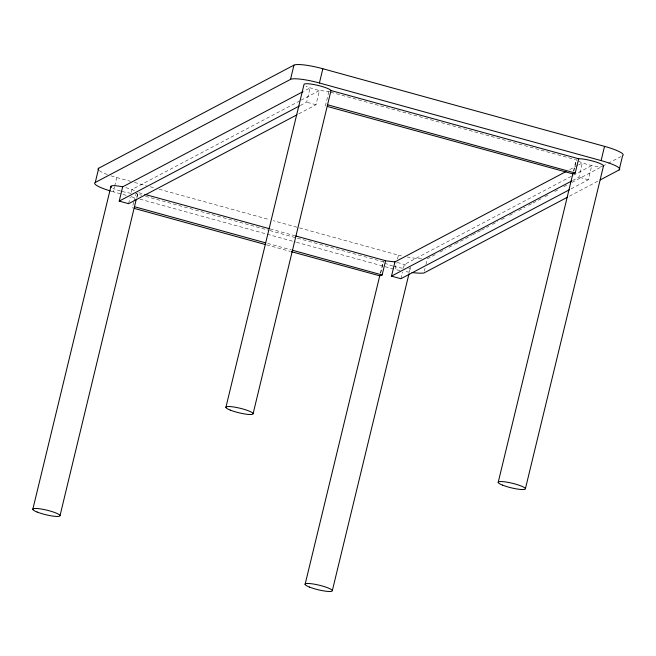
<?xml version="1.0" encoding="UTF-8"?>
<svg xmlns="http://www.w3.org/2000/svg" width="656" height="656" viewBox="0 0 656 656"><rect width="100%" height="100%" fill="white"/><g stroke="black" fill="none" stroke-linecap="round" stroke-linejoin="round"><path stroke-width="0.49" stroke-dasharray="3.28 2.46" d="M126.116 195.324L113.308 191.798L114.456 187.05M114.693 186.099L116.76 177.555A24.764 4.133 13.6 0 1 110.864 175.783M128.609 203.688L130.216 197.046M131.364 192.298L132.053 189.445L300.44 100.548M133.668 202.163L132.291 207.862L133.102 207.854M133.898 201.212L135.505 194.57M136.76 197.218L137.908 192.47M136.989 197.513L138.137 192.774L135.735 193.618L141.655 195.25M300.284 105.509L306.623 102.164L310.067 87.92L303.728 91.266M298.808 113.832L316.012 104.755L319.456 90.512L301.35 100.073M328.82 91.676L325.376 105.919L326.188 105.911M380.431 272.962L383.186 261.564L383.776 262.326M380.66 273.257L383.424 261.867L269.936 230.6M399.955 270.502A33.44 5.576 13.6 0 1 394.994 269.411L396.601 262.769M397.52 258.972L398.438 255.168L273.355 220.703M400.906 278.718L402.513 272.068M403.432 268.271L404.35 264.475L572.737 175.578M409.467 271.773L410.426 267.796M424.35 271.117L425.039 268.271M425.957 264.475L427.335 258.776L436.379 254.003M573.524 171.019L576.28 159.629M573.754 171.314L576.509 159.925L576.862 160.384M572.573 180.539L578.912 177.194L582.356 162.95L578.74 164.861M571.105 188.862L588.301 179.777L591.753 165.533L573.639 175.095M569.687 169.642L577.829 165.337M439.996 252.093L445.416 249.231M449.032 247.32L454.46 244.458M455.362 243.983L471.631 235.389M472.533 234.914L480.676 230.617M481.578 230.141L488.81 226.32M492.426 224.418L497.847 221.548M501.463 219.645L505.981 217.259M509.597 215.348L515.026 212.478M518.642 210.576L524.964 207.23M528.58 205.32L532.196 203.417M533.107 202.934L541.241 198.645M544.857 196.734L549.375 194.348M554.796 191.486L558.412 189.576M563.84 186.714L568.358 184.328M571.975 182.417L601.806 166.665M602.708 166.189L607.226 163.803M608.137 163.328L620.789 156.645M569.433 196.177L598.362 180.908M329.632 91.668L318.078 90.225L308.304 87.289A14.014 2.337 13.6 0 1 306.04 86.272M316.012 104.755L306.623 102.164M588.301 179.777L578.912 177.194M125.813 187.591L135.316 190.757M397.224 262.392L406.105 265.106A14.014 2.337 13.6 0 1 407.696 265.795M330.796 92.225L575.517 159.654M116.76 177.555L130.544 181.359M134.488 182.442L146.304 185.697M150.24 186.78L155.169 188.141M159.105 189.223L269.419 219.621M138.892 192.741L144.812 194.373M270.133 228.911L294.806 235.701M145.599 196.341L268.952 230.322M131.036 196.685L135.964 198.038M139.9 199.129L295.52 242.007M296.504 242.277L394.994 269.411M267.673 243.417L291.362 249.944M266.492 244.836L290.173 251.363M578.338 161.302L586.833 164.361L593.877 165.976A14.014 2.337 13.6 0 0 601.929 166.698M421.619 258.858A33.44 5.576 13.6 0 1 407.286 257.021M401.423 255.84A33.44 5.576 13.6 0 1 398.438 255.168M107.346 174.553A24.764 4.133 13.6 0 1 99.138 170.527M113.308 191.798A24.764 4.133 13.6 0 1 111.036 191.15M409.393 272.183A33.44 5.576 13.6 0 1 403.842 271.264M130.97 193.282A14.014 2.337 13.6 0 1 121.45 191.273M120.589 191.035A14.014 2.337 13.6 0 1 112.955 188.215M409.844 267.041A14.014 2.337 13.6 0 1 408.844 268.632M402.456 268.197A14.014 2.337 13.6 0 1 393.739 266.303M392.887 266.057A14.014 2.337 13.6 0 1 385.252 263.245"/><path stroke-width="0.98" d="M110.29 190.929A24.764 4.133 13.6 0 1 95.259 182.466L98.703 168.223L293.962 65.141A24.764 4.133 13.6 0 1 322.859 68.741L604.545 146.362A24.764 4.133 13.6 0 1 623.102 155.259M32.8 509.343L110.897 186.542M296.996 114.792L128.609 203.688L119.22 201.105L122.664 186.862L302.818 91.75M60.04 515.575L136.3 199.121M95.259 182.466L290.518 79.384L293.962 65.141M225.885 407.401L303.982 84.599A14.014 2.337 13.6 0 1 315.356 84.821A14.014 2.337 13.6 0 1 330.632 90.077L331.223 90.831M290.518 79.384A24.764 4.133 13.6 0 1 319.415 82.984L322.859 68.741M253.126 413.633L330.993 90.536L578.674 158.777L575.23 173.02L572.836 173.873L498.183 482.431M305.097 584.373L379.742 275.807L382.145 274.962L385.589 260.719L295.79 235.98M569.293 189.814L400.906 278.718L391.509 276.127L394.961 261.892L566.062 171.552M332.338 590.597L408.991 273.757M622.593 155.693L619.149 169.929A24.764 4.133 13.6 0 0 601.101 160.597L604.545 146.362M525.423 488.663L603.52 165.861M134.349 207.558L134.693 207.009M327.434 105.616L327.779 105.075M119.22 201.105L299.374 105.985M391.509 276.127L571.671 181.015M567.62 197.136L423.891 273.019A33.44 5.576 13.6 0 1 412.001 272.535M600.166 179.957L619.149 169.929M577.862 158.793L579.929 158.76A14.014 2.337 13.6 0 1 596.296 162.122A14.014 2.337 13.6 0 1 603.176 166.403M384.777 260.727L394.961 261.892M122.664 186.862L120.532 186.419A14.014 2.337 13.6 0 0 111.479 187.296M319.415 82.984L601.101 160.597M327.549 104.771L575.23 173.02M327.352 106.461L572.836 173.873M144.812 194.373L269.149 228.632M134.455 206.714L265.705 242.876M292.346 250.215L382.145 274.962M134.267 208.403L265.508 244.565M291.166 251.633L379.742 275.807M98.416 169.814A24.764 4.133 13.6 0 1 98.703 168.223M230.215 410.09A14.014 2.337 13.6 0 0 252.79 414.174A14.014 2.337 13.6 0 0 235.529 407.286A14.014 2.337 13.6 0 0 230.215 410.09M502.504 485.12A14.014 2.337 13.6 0 0 525.079 489.204A14.014 2.337 13.6 0 0 507.818 482.316A14.014 2.337 13.6 0 0 502.504 485.12M309.419 587.063A14.014 2.337 13.6 0 0 331.993 591.146A14.014 2.337 13.6 0 0 314.732 584.25A14.014 2.337 13.6 0 0 309.419 587.063M37.121 512.033A14.014 2.337 13.6 0 0 59.696 516.116A14.014 2.337 13.6 0 0 42.435 509.228A14.014 2.337 13.6 0 0 37.121 512.033"/></g></svg>
